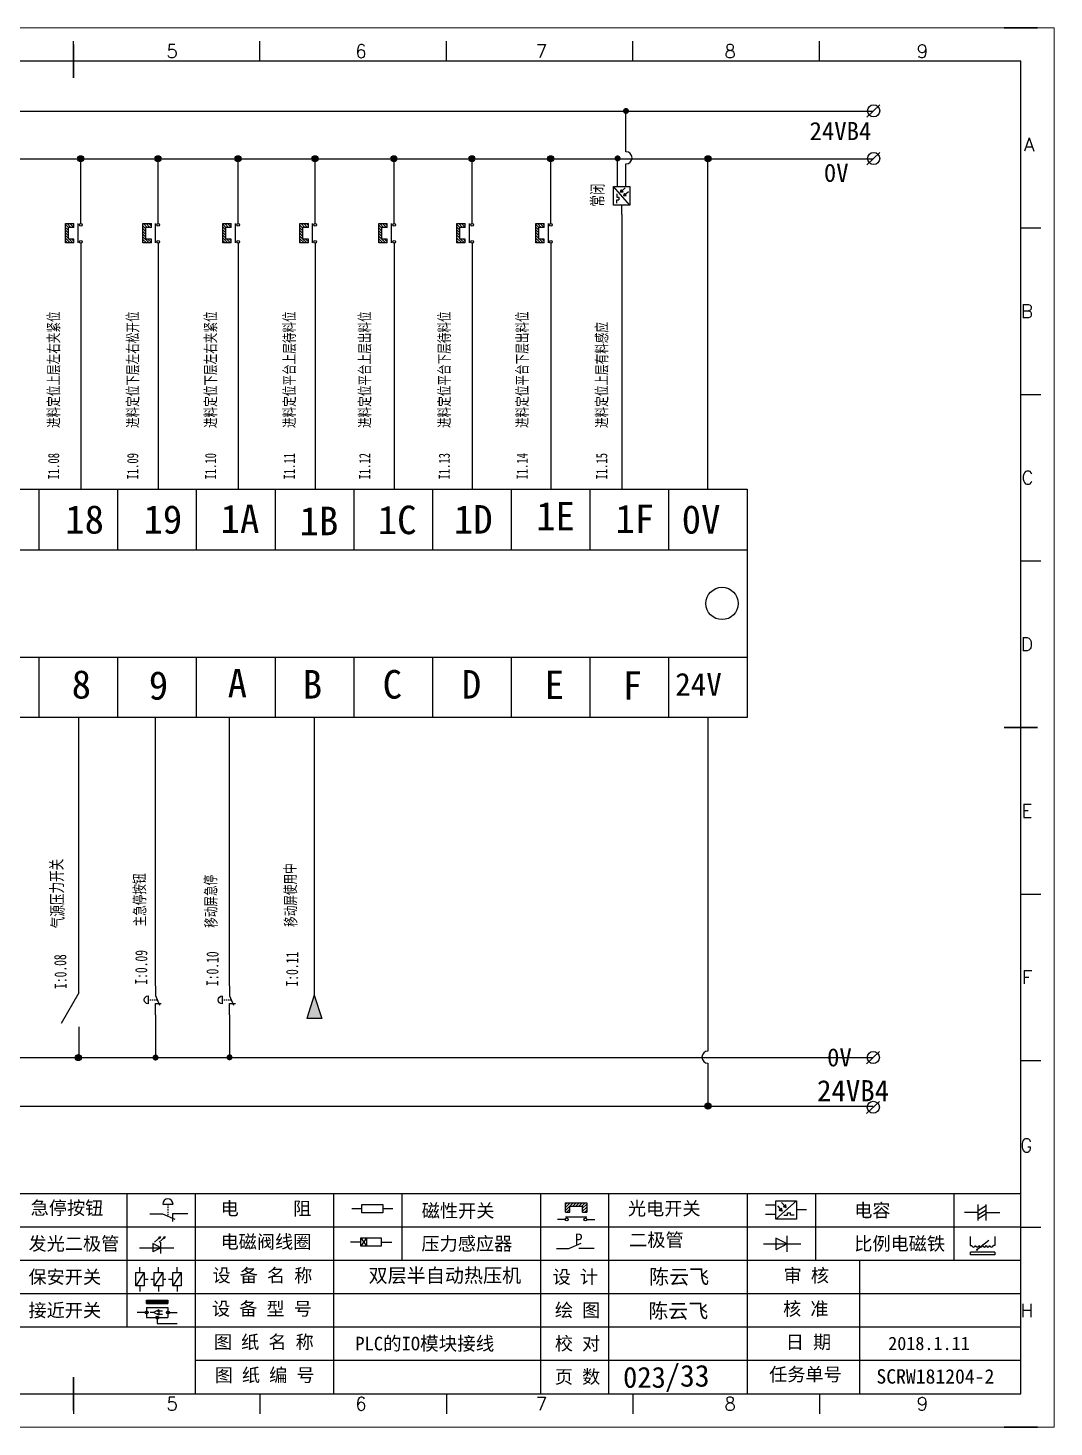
# Model space of a CAD drawing. Extents: x 38255 to 47052, y -6758 to -3353.
# Drawn here: x 39300.1 to 39469.6, y -5387.1 to -5156.1 of the extents above; entities that cross this region are included whole.
import ezdxf
from ezdxf.enums import TextEntityAlignment as Align

# ---------------------------------------------------------------- set-up
doc = ezdxf.new("R2010")
doc.units = 0
doc.header["$MEASUREMENT"] = 0
doc.layers.add('AE_BOR', color=1, linetype='Continuous')
doc.layers.add('电气图内容', color=7, linetype='Continuous')
doc.layers.add('frame', color=7, linetype='Continuous', lineweight=15)
doc.styles.add('WD', font='romans.shx', dxfattribs={"bigfont": 'gbcbig.shx'})
doc.styles.add('宋', font='', dxfattribs={"width": 0.7})
doc.styles.add('样式 0', font='')
doc.styles.add('汉字', font='')
doc.styles.get('宋').set_extended_font_data('SimSun')
doc.styles.get('样式 0').set_extended_font_data('KaiTi_GB2312')
doc.styles.get('汉字').set_extended_font_data('新宋体')

# ---------------------------------------------------------------- blocks, each defined once
blk = doc.blocks.new('磁性开关')
at = {"linetype": 'ByBlock'}
h = blk.add_hatch(dxfattribs=at)
h.set_pattern_fill('ANSI31', color=256, scale=0.1, style=0)
h.set_pattern_definition([(45, (0, 0), (-0.224506403, 0.224506403), [])])
h.paths.add_polyline_path([(-1910.88, -776.69), (-1910.88, -775.29), (-1907.69, -775.29), (-1907.69, -776.69), (-1908.31, -776.69), (-1908.31, -775.79), (-1910.25, -775.79), (-1910.25, -776.69)])
for p, q in [((-1910.88, -776.69), (-1910.88, -775.29)), ((-1910.88, -775.29), (-1907.69, -775.29)), ((-1910.88, -776.69), (-1910.25, -776.69)), ((-1910.25, -776.69), (-1910.25, -775.79)), ((-1910.25, -775.79), (-1908.31, -775.79)), ((-1908.31, -776.69), (-1908.31, -775.79)), ((-1908.31, -776.69), (-1907.69, -776.69)), ((-1907.69, -775.29), (-1907.69, -776.69)), ((-1910.91, -777.81), (-1912.09, -777.81)), ((-1910.88, -777.39), (-1907.69, -777.39)), ((-1907.66, -777.81), (-1906.48, -777.81))]:
    blk.add_line(p, q, dxfattribs=at)
for centre in [(-1910.68, -777.81), (-1907.88, -777.81)]:
    blk.add_circle(centre, 0.225, dxfattribs=at)
blk = doc.blocks.new('光电开关')
at = {"linetype": 'ByBlock'}
h = blk.add_hatch(dxfattribs=at)
h.set_pattern_fill('ANSI31', color=256, scale=0.01, style=0)
h.set_pattern_definition([(45, (0.172267, 0), (-0.0224506403, 0.0224506403), [])])
h.paths.add_polyline_path([(-1882.44, -776.34), (-1882.5, -775.91), (-1882.68, -776.07)])
h.paths.add_polyline_path([(-1882.86, -776.23), (-1882.44, -776.34), (-1882.68, -776.07)])
h.paths.add_polyline_path([(-1883.05, -776.88), (-1883.11, -776.45), (-1883.29, -776.61)])
h.paths.add_polyline_path([(-1883.47, -776.77), (-1883.05, -776.88), (-1883.29, -776.61)])
for p, q in [((-1884.01, -775.96), (-1885.56, -775.96)), ((-1880.91, -775.3), (-1884.01, -778.05)), ((-1883.75, -776.09), (-1883.05, -776.88)), ((-1883.11, -776.45), (-1883.47, -776.77)), ((-1883.05, -776.88), (-1883.47, -776.77)), ((-1883.14, -775.55), (-1882.44, -776.34)), ((-1883.05, -776.88), (-1883.11, -776.45)), ((-1882.5, -775.91), (-1882.86, -776.23)), ((-1882.44, -776.34), (-1882.86, -776.23)), ((-1882.44, -776.34), (-1882.5, -775.91)), ((-1879.37, -776.67), (-1880.91, -776.67)), ((-1884.01, -777.39), (-1885.56, -777.39)), ((-1882.78, -777.47), (-1882.23, -777.47)), ((-1882.23, -777.47), (-1882.23, -777.14)), ((-1882.23, -777.14), (-1881.78, -777.14)), ((-1881.78, -777.47), (-1881.78, -777.14)), ((-1881.23, -777.47), (-1881.78, -777.47))]:
    blk.add_line(p, q, dxfattribs=at)
blk.add_lwpolyline([(-1884.01, -775.3), (-1880.91, -775.3), (-1880.91, -778.05), (-1884.01, -778.05)], close=True, dxfattribs=at)
blk = doc.blocks.new('电磁阀线圈')
at = {"linetype": 'ByBlock'}
for p, q in [((-1854.61, -796.54), (-1856.17, -796.54)), ((-1854.61, -795.92), (-1853.75, -797.16)), ((-1853.75, -795.92), (-1854.61, -797.16)), ((-1853.75, -795.92), (-1853.75, -797.16)), ((-1851.53, -796.54), (-1849.97, -796.54))]:
    blk.add_line(p, q, dxfattribs=at)
blk.add_lwpolyline([(-1854.61, -795.92), (-1851.53, -795.92), (-1851.53, -797.16), (-1854.61, -797.16)], close=True, dxfattribs=at)
blk = doc.blocks.new('压力感应器')
at = {"linetype": 'ByBlock'}
for p, q in [((-1815.59, -777.73), (-1813.71, -776.93)), ((-1817.44, -777.73), (-1815.59, -777.73)), ((-1811.78, -777.73), (-1814.05, -777.73))]:
    blk.add_line(p, q, dxfattribs=at)
at = {"linetype": 'ByBlock', "insert": (-1814.65, -775.48), "char_height": 1.68, "width": 1.2242, "attachment_point": 1}
blk.add_mtext('{\\fNSimSun|b0|i0|c134|p49;P}', dxfattribs=at)
blk = doc.blocks.new('二极管')
at = {"linetype": 'ByBlock'}
for p, q in [((-1787.52, -776.77), (-1781.92, -776.77)), ((-1783.97, -776.77), (-1785.69, -775.9)), ((-1785.69, -775.9), (-1785.69, -777.65)), ((-1783.97, -776.77), (-1785.69, -777.65)), ((-1783.97, -777.99), (-1783.97, -775.56))]:
    blk.add_line(p, q, dxfattribs=at)
blk = doc.blocks.new('电容')
at = {"linetype": 'ByBlock'}
for p, q in [((-1756.08, -782.99), (-1756.08, -780.56)), ((-1754.86, -780.79), (-1756.08, -781.55)), ((-1754.86, -782.99), (-1754.86, -780.56)), ((-1756.08, -781.77), (-1758.13, -781.77)), ((-1754.86, -781.44), (-1756.08, -782.2)), ((-1754.86, -781.99), (-1756.08, -782.75)), ((-1754.86, -781.77), (-1752.81, -781.77))]:
    blk.add_line(p, q, dxfattribs=at)
blk = doc.blocks.new('发光二极管')
at = {"linetype": 'ByBlock'}
for p, q in [((-1755.78, -785.92), (-1754.89, -785.14)), ((-1754.89, -785.14), (-1755.2, -785.22)), ((-1755.2, -785.22), (-1755.01, -785.43)), ((-1755.08, -785.92), (-1754.18, -785.14)), ((-1754.89, -785.14), (-1755.01, -785.43)), ((-1754.18, -785.14), (-1754.49, -785.22)), ((-1754.49, -785.22), (-1754.31, -785.43)), ((-1754.18, -785.14), (-1754.31, -785.43)), ((-1758.01, -786.77), (-1752.89, -786.77)), ((-1754.84, -786.77), (-1756.04, -786.16)), ((-1756.04, -786.16), (-1756.04, -787.39)), ((-1754.84, -786.77), (-1756.04, -787.39)), ((-1754.84, -787.63), (-1754.84, -785.92))]:
    blk.add_line(p, q, dxfattribs=at)
blk = doc.blocks.new('比例电磁阀')
at = {"linetype": 'ByBlock'}
for p, q in [((-1757.26, -775.38), (-1757.26, -776.71)), ((-1757.26, -776.71), (-1757.05, -776.71)), ((-1754.5, -775.98), (-1756.35, -777.44)), ((-1753.58, -776.71), (-1753.8, -776.71)), ((-1753.58, -775.38), (-1753.58, -776.71)), ((-1753.6, -777.73), (-1757.25, -777.73)), ((-1757.25, -778.13), (-1757.25, -777.73)), ((-1753.6, -778.13), (-1757.25, -778.13)), ((-1756.35, -777.44), (-1756.25, -777.25)), ((-1756.35, -777.44), (-1756.15, -777.38)), ((-1756.15, -777.38), (-1756.25, -777.25)), ((-1753.6, -777.73), (-1753.6, -778.13))]:
    blk.add_line(p, q, dxfattribs=at)
for centre in [(-1756.78, -776.71), (-1756.24, -776.71), (-1755.7, -776.71), (-1755.15, -776.71), (-1754.61, -776.71), (-1754.07, -776.71)]:
    blk.add_arc(centre, 0.271, 180, 0, dxfattribs=at)
blk = doc.blocks.new('保安开关')
at = {"linetype": 'ByBlock'}
for p, q in [((-1757.33, -790.79), (-1758.6, -792.81)), ((-1757.96, -790.79), (-1757.96, -789.97)), ((-1754.54, -790.79), (-1755.81, -792.81)), ((-1755.17, -790.79), (-1755.17, -789.97)), ((-1751.75, -790.79), (-1753.02, -792.81)), ((-1752.39, -790.79), (-1752.39, -789.97)), ((-1757.96, -792.81), (-1757.96, -793.62)), ((-1757.33, -791.8), (-1756.72, -791.8)), ((-1756.35, -791.8), (-1755.89, -791.8)), ((-1755.17, -792.81), (-1755.17, -793.62)), ((-1754.52, -791.8), (-1754.06, -791.8)), ((-1753.69, -791.8), (-1753.08, -791.8)), ((-1752.39, -792.81), (-1752.39, -793.62))]:
    blk.add_line(p, q, dxfattribs=at)
for points in [[(-1758.6, -790.79), (-1757.33, -790.79), (-1757.33, -792.81), (-1758.6, -792.81)], [(-1755.81, -790.79), (-1754.54, -790.79), (-1754.54, -792.81), (-1755.81, -792.81)], [(-1753.02, -790.79), (-1751.75, -790.79), (-1751.75, -792.81), (-1753.02, -792.81)]]:
    blk.add_lwpolyline(points, close=True, dxfattribs=at)
blk = doc.blocks.new('接近开关')
at = {"linetype": 'ByBlock'}
h = blk.add_hatch(dxfattribs=at)
h.set_pattern_fill('ANSI31', color=256, scale=0.01, style=0)
h.set_pattern_definition([(45, (-89.131516, -30.795668), (-0.0224506403, 0.0224506403), [])])
h.paths.add_polyline_path([(-1516.96, -1123.35), (-1516.96, -1122.85), (-1513.76, -1122.85), (-1513.76, -1123.35)])
for p, q in [((-1516.96, -1123.35), (-1516.96, -1122.85)), ((-1516.96, -1122.85), (-1513.76, -1122.85)), ((-1516.96, -1123.35), (-1513.76, -1123.35)), ((-1513.76, -1122.85), (-1513.76, -1123.35)), ((-1517.18, -1124.71), (-1518.36, -1124.71)), ((-1516.96, -1123.95), (-1513.76, -1123.95)), ((-1516.96, -1123.95), (-1516.96, -1125.47)), ((-1516.96, -1125.47), (-1513.76, -1125.47)), ((-1515.91, -1124.71), (-1516.45, -1124.71)), ((-1515.11, -1124.31), (-1515.91, -1124.71)), ((-1515.11, -1125.11), (-1515.91, -1124.71)), ((-1515.33, -1124.53), (-1515.17, -1124.53)), ((-1515.33, -1124.88), (-1515.17, -1124.88)), ((-1515.25, -1124.45), (-1515.25, -1124.61)), ((-1515.11, -1124.31), (-1515.11, -1125.11)), ((-1515.11, -1124.48), (-1514.58, -1124.48)), ((-1515.11, -1124.94), (-1514.58, -1124.94)), ((-1513.76, -1123.95), (-1513.76, -1125.47)), ((-1513.54, -1124.71), (-1512.36, -1124.71)), ((-1515.36, -1125.69), (-1515.36, -1126.36)), ((-1515.36, -1126.36), (-1512.36, -1126.36))]:
    blk.add_line(p, q, dxfattribs=at)
for centre in [(-1516.96, -1124.71), (-1515.36, -1125.47), (-1513.76, -1124.71)]:
    blk.add_circle(centre, 0.225, dxfattribs=at)
blk = doc.blocks.new('电阻')
at = {"linetype": 'ByBlock'}
for p, q in [((-3.09, 0), (-1.57, 0)), ((1.57, 0), (3.09, 0))]:
    blk.add_line(p, q, dxfattribs=at)
blk.add_lwpolyline([(-1.57, 0.63), (1.57, 0.63), (1.57, -0.63), (-1.57, -0.63)], close=True, dxfattribs=at)
blk = doc.blocks.new('急停按钮')
at = {"linetype": 'ByBlock'}
for p, q in [((-1.86, 0), (0, 0)), ((0, 0), (1.88, -0.81)), ((0.06, 1.45), (1.61, 1.45)), ((0.83, 1.45), (0.83, 1.24)), ((0.83, 1.07), (0.83, 0.85)), ((0.83, 0.68), (0.83, 0.47)), ((0.83, 0.29), (0.83, 0.08)), ((3.81, 0), (1.54, 0)), ((1.54, 0), (1.54, -1.15)), ((0.83, -0.09), (0.83, -0.24))]:
    blk.add_line(p, q, dxfattribs=at)
blk.add_arc((0.83, 1.45), 0.774, 0, 180)
blk = doc.blocks.new('电控横A4')
for p, q in [((292, -5), (5, -5)), ((292, -205), (292, -5)), ((10.03, -205), (289.53, -205)), ((130.8, -205), (190.75, -205)), ((190.75, -205), (259.54, -205))]:
    blk.add_line(p, q)
at = {"linetype": 'ByBlock'}
for p, q in [((292, -175), (5, -175)), ((292, -180), (5, -180)), ((292, -185), (5, -185)), ((292, -190), (5, -190)), ((292, -195), (5, -195)), ((292, -200), (168.03, -200))]:
    blk.add_line(p, q, dxfattribs=at)
at = {"color": 0, "lineweight": -2}
for p, q in [((157.79, -175), (157.79, -195)), ((168.03, -175), (168.03, -204.92)), ((188.84, -175), (188.84, -185)), ((199.08, -175), (199.08, -185)), ((219.89, -175), (219.89, -185)), ((230.12, -175), (230.12, -185)), ((250.93, -175), (250.93, -185)), ((261.17, -175), (261.17, -185)), ((281.98, -175), (281.98, -185)), ((188.84, -185), (188.84, -204.92)), ((219.89, -185), (219.89, -205)), ((230.12, -185), (230.12, -205)), ((250.93, -185), (250.93, -205)), ((267.79, -185), (267.79, -205))]:
    blk.add_line(p, q, dxfattribs=at)
at = {"color": 0, "ltscale": 2}
for p, q in [((292, -205), (292, -183.55)), ((259.54, -205), (289.53, -205)), ((259.54, -205), (292, -205))]:
    blk.add_line(p, q, dxfattribs=at)
at = {"layer": 'AE_BOR', "color": 1, "lineweight": 15}
for p, q in [((0, 0), (297, 0)), ((297, 0), (297, -210)), ((297, -210), (0, -210))]:
    blk.add_line(p, q, dxfattribs=at)
at = {"layer": 'AE_BOR'}
for p, q in [((149.78, -5), (149.78, -2)), ((177.78, -5), (177.78, -2)), ((205.78, -5), (205.78, -2)), ((233.78, -5), (233.78, -2)), ((261.78, -5), (261.78, -2)), ((292, -30), (295, -30)), ((292, -55), (295, -55)), ((292, -80), (295, -80)), ((292, -130), (295, -130)), ((292, -155), (295, -155)), ((292, -180), (295, -180)), ((149.78, -205), (149.78, -208)), ((177.78, -205), (177.78, -208)), ((205.78, -205), (205.78, -208)), ((233.78, -205), (233.78, -208)), ((261.78, -205), (261.78, -208))]:
    blk.add_line(p, q, dxfattribs=at)
at = {"layer": 'AE_BOR', "lineweight": 30}
for p, q in [((294.53, 0), (289.53, 0)), ((294.53, -210), (289.53, -210))]:
    blk.add_line(p, q, dxfattribs=at)
at = {"layer": 'AE_BOR', "color": 2, "lineweight": 30}
for p, q in [((149.78, -7.5), (149.78, -2.5)), ((289.5, -105), (294.5, -105)), ((149.78, -202.5), (149.78, -207.5)), ((149.78, -205), (149.78, -207.5))]:
    blk.add_line(p, q, dxfattribs=at)
for name, p in [('急停按钮', (163.12, -177.98)), ('电阻', (194.66, -177.22))]:
    blk.add_blockref(name, p)
at = {"linetype": 'ByBlock'}
for name, p in [('磁性开关', (2134.53, 598.96)), ('光电开关', (2139.22, 599.27)), ('电容', (2041.69, 603.98)), ('发光二极管', (1917.72, 603.69)), ('电磁阀线圈', (2047.53, 614.3)), ('压力感应器', (2039.72, 594.52)), ('二极管', (2040.91, 594.27)), ('比例电磁阀', (2041.69, 593.98)), ('保安开关', (1917.72, 603.98)), ('接近开关', (1677.72, 931.9))]:
    blk.add_blockref(name, p, dxfattribs=at)
at = {"char_height": 2, "attachment_point": 1, "style": '汉字'}
for s, insert in [('{\\fKaiTi_GB2312|b0|i0|c134|p49;急停按钮}', (143.35, -176.12)), ('{\\fKaiTi_GB2312|b0|i0|c134|p49;电      阻}', (171.86, -176.19)), ('{\\fKaiTi_GB2312|b0|i0|c134|p49;磁性开关}', (202.07, -176.53)), ('{\\fKaiTi_GB2312|b0|i0|c134|p49;光电开关}', (233.02, -176.19)), ('{\\fKaiTi_GB2312|b0|i0|c134|p49;电容}', (267, -176.48)), ('{\\fKaiTi_GB2312|b0|i0|c134|p49;发光二极管}', (143.02, -181.48)), ('{\\fKaiTi_GB2312|b0|i0|c134|p49;电磁阀线圈}', (171.86, -181.19)), ('{\\fKaiTi_GB2312|b0|i0|c134|p49;压力感应器}', (202.02, -181.47)), ('{\\fKaiTi_GB2312|b0|i0|c134|p49;二极管}', (233.2, -180.91)), ('{\\fKaiTi_GB2312|b0|i0|c134|p49;比例电磁铁}', (267, -181.48)), ('{\\fKaiTi_GB2312|b0|i0|c134|p49;保安开关}', (143.02, -186.48)), ('{\\fKaiTi_GB2312|b0|i0|c134|p0;设 备 名 称}', (170.65, -186.24)), ('{\\fKaiTi_GB2312|b0|i0|c134|p0;设 计}', (221.72, -186.46)), ('{\\fKaiTi_GB2312|b0|i0|c134|p0;审 核}', (256.39, -186.25)), ('{\\fKaiTi_GB2312|b0|i0|c134|p0;设 备 型 号}', (170.58, -191.24)), ('{\\fKaiTi_GB2312|b0|i0|c134|p0;核 准}', (256.32, -191.25)), ('{\\fKaiTi_GB2312|b0|i0|c134|p49;接近开关}', (143.02, -191.48)), ('{\\fKaiTi_GB2312|b0|i0|c134|p0;绘 图}', (222.05, -191.46)), ('{\\fKaiTi_GB2312|b0|i0|c134|p0;图 纸 名 称}', (170.86, -196.24)), ('{\\fKaiTi_GB2312|b0|i0|c134|p0;校 对}', (222.05, -196.46)), ('{\\fKaiTi_GB2312|b0|i0|c134|p0;日 期}', (256.72, -196.25)), ('{\\fKaiTi_GB2312|b0|i0|c134|p0;图 纸 编 号}', (170.98, -201.2)), ('{\\fKaiTi_GB2312|b0|i0|c134|p0;页 数}', (222.05, -201.46)), ('{\\fKaiTi_GB2312|b0|i0|c134|p0;任务单号}', (254.22, -201.1))]:
    blk.add_mtext(s, dxfattribs=dict(at, insert=insert))
at = {"attachment_point": 1}
for s, insert, char_height, width in [('{\\fSimSun|b0|i0|c134|p2;双层半自动热压机}', (194.08, -186.2), 2.1, 34.3007), ('{\\fKaiTi_GB2312|b0|i0|c134|p49;陈云飞', (236.21, -186.34), 2.2, 21.4865), ('{\\fKaiTi_GB2312|b0|i0|c134|p49;陈云飞}', (236.08, -191.47), 2.2, 20.0113), ('{\\fKaiTi_GB2312|b0|i0|c134|p49;2018.1.11}', (272.1, -196.45), 2, 60.2542)]:
    blk.add_mtext(s, dxfattribs=dict(at, insert=insert, char_height=char_height, width=width))
at = {"layer": 'AE_BOR', "style": 'WD'}
for s, p in [('5', (164.59, -4.5)), ('6', (192.94, -4.5)), ('7', (220.04, -4.5)), ('8', (248.37, -4.5)), ('9', (277.23, -4.5)), ('5', (164.59, -207.5)), ('6', (192.94, -207.5)), ('7', (220.04, -207.5)), ('8', (248.37, -207.5)), ('9', (277.23, -207.5))]:
    blk.add_text(s, height=2, dxfattribs=at).set_placement(p, align=Align.CENTER)
for s, p in [('A', (294.03, -17.5)), ('B', (293.84, -42.5)), ('C', (293.93, -67.5)), ('D', (293.84, -92.5)), ('E', (293.74, -117.5)), ('F', (293.74, -142.5)), ('F', (293.74, -142.5)), ('G', (293.74, -167.72)), ('H', (293.84, -192.5))]:
    blk.add_text(s, height=2, dxfattribs=at).set_placement(p, align=Align.MIDDLE_RIGHT)
at = {"layer": 'frame', "lineweight": 0, "insert": (236.38, -200.67), "char_height": 3.271, "width": 42.6764, "attachment_point": 1, "style": '样式 0'}
blk.add_mtext(' /33', dxfattribs=at)
at = {"layer": '电气图内容', "color": 7, "insert": (270.63, -201.32), "char_height": 2.3665, "attachment_point": 1}
blk.add_mtext('\\pxi-0.125,sm1,ql;{\\f宋体|b0|i0|c134|p2;\\H0.916667x;\\C256;SCRW181204-2^I^I^I', dxfattribs=at)

msp = doc.modelspace()

# ---------------------------------------------------------------- hatches: boundary and pattern name
at = {"lineweight": -2}
h = msp.add_hatch(color=0, dxfattribs=at)
edge = h.paths.add_edge_path()
edge.add_arc((39398.904, -5169.782), 0.5, 180, 540)
h = msp.add_hatch(color=0, dxfattribs=at)
edge = h.paths.add_edge_path()
edge.add_arc((39308.841, -5177.672), 0.5, 0, 360)
h = msp.add_hatch(color=0, dxfattribs=at)
edge = h.paths.add_edge_path()
edge.add_arc((39321.627, -5177.672), 0.5, 0, 360)
h = msp.add_hatch(color=0, dxfattribs=at)
edge = h.paths.add_edge_path()
edge.add_arc((39334.822, -5177.672), 0.5, 0, 360)
h = msp.add_hatch(color=0, dxfattribs=at)
edge = h.paths.add_edge_path()
edge.add_arc((39347.545, -5177.672), 0.5, 0, 360)
h = msp.add_hatch(color=0, dxfattribs=at)
edge = h.paths.add_edge_path()
edge.add_arc((39360.583, -5177.672), 0.5, 0, 360)
h = msp.add_hatch(color=0, dxfattribs=at)
edge = h.paths.add_edge_path()
edge.add_arc((39373.463, -5177.672), 0.5, 0, 360)
h = msp.add_hatch(color=0, dxfattribs=at)
edge = h.paths.add_edge_path()
edge.add_arc((39386.496, -5177.672), 0.5, 0, 360)
h = msp.add_hatch(color=0, dxfattribs=at)
edge = h.paths.add_edge_path()
edge.add_arc((39397.517, -5177.609), 0.5, 180, 540)
h = msp.add_hatch(color=0, dxfattribs=at)
edge = h.paths.add_edge_path()
edge.add_arc((39412.442, -5177.67), 0.5, 0, 360)
msp.add_hatch(color=256).paths.add_polyline_path([(39346.198, -5319.612), (39347.422, -5315.792), (39348.647, -5319.612)])
h = msp.add_hatch(color=0, dxfattribs=at)
edge = h.paths.add_edge_path()
edge.add_arc((39308.442, -5326.078), 0.5, 0, 360)
h = msp.add_hatch(color=0, dxfattribs=at)
edge = h.paths.add_edge_path()
edge.add_arc((39308.457, -5326.082), 0.5, 0, 360, ccw=False)
h = msp.add_hatch(color=0, dxfattribs=at)
edge = h.paths.add_edge_path()
edge.add_arc((39321.211, -5326.08), 0.5, 0, 360, ccw=False)
h = msp.add_hatch(color=0, dxfattribs=at)
edge = h.paths.add_edge_path()
edge.add_arc((39321.213, -5326.069), 0.5, 0, 360)
h = msp.add_hatch(color=0, dxfattribs=at)
edge = h.paths.add_edge_path()
edge.add_arc((39333.431, -5326.037), 0.5, 0, 360, ccw=False)
h = msp.add_hatch(color=0, dxfattribs=at)
edge = h.paths.add_edge_path()
edge.add_arc((39412.442, -5334.07), 0.5, 0, 360)

# ---------------------------------------------------------------- linework, layer by layer
at = {"color": 0, "lineweight": -2}
for p, q in [((39438.685, -5170.807), (39440.812, -5168.789)), ((39233.823, -5169.798), (39439.749, -5169.798)), ((39438.685, -5178.679), (39440.812, -5176.661)), ((39175.538, -5177.67), (39375.445, -5177.67)), ((39375.445, -5177.67), (39439.749, -5177.67)), ((39398.192, -5186.883), (39398.192, -5232.246)), ((39301.942, -5232.246), (39301.942, -5242.246)), ((39314.942, -5232.246), (39314.942, -5242.246)), ((39327.942, -5232.246), (39327.942, -5242.246)), ((39340.942, -5232.246), (39340.942, -5242.246)), ((39353.942, -5232.246), (39353.942, -5242.246)), ((39366.942, -5232.246), (39366.942, -5242.246)), ((39379.942, -5232.246), (39379.942, -5242.246)), ((39392.942, -5232.246), (39392.942, -5242.246)), ((39405.942, -5232.246), (39405.942, -5242.246)), ((39197.942, -5242.246), (39418.942, -5242.246)), ((39197.942, -5259.95), (39418.942, -5259.95)), ((39301.942, -5259.95), (39301.942, -5269.95)), ((39314.942, -5259.95), (39314.942, -5269.95)), ((39327.942, -5259.95), (39327.942, -5269.95)), ((39340.942, -5259.95), (39340.942, -5269.95)), ((39353.942, -5259.95), (39353.942, -5269.95)), ((39366.942, -5259.95), (39366.942, -5269.95)), ((39379.942, -5259.95), (39379.942, -5269.95)), ((39392.942, -5259.95), (39392.942, -5269.95)), ((39405.942, -5259.95), (39405.942, -5269.95)), ((39308.513, -5315.37), (39308.513, -5269.95)), ((39321.188, -5314.235), (39321.188, -5269.95)), ((39333.419, -5314.251), (39333.419, -5269.95)), ((39347.422, -5269.95), (39347.422, -5315.792)), ((39412.442, -5269.95), (39412.442, -5325.02)), ((39175.022, -5326.057), (39439.749, -5326.057)), ((39438.622, -5327.107), (39440.749, -5325.089)), ((39412.442, -5327.02), (39412.442, -5334.07)), ((39438.622, -5335.334), (39440.749, -5333.316)), ((39175.244, -5334.107), (39439.749, -5334.107))]:
    msp.add_line(p, q, dxfattribs=at)
for p, q in [((39398.904, -5176.518), (39398.904, -5169.782)), ((39308.861, -5187.167), (39308.861, -5177.67)), ((39321.647, -5187.167), (39321.647, -5177.67)), ((39334.842, -5187.167), (39334.842, -5177.67)), ((39347.566, -5187.167), (39347.566, -5177.67)), ((39360.603, -5187.167), (39360.603, -5177.67)), ((39373.484, -5187.167), (39373.484, -5177.67)), ((39386.517, -5187.167), (39386.517, -5177.67)), ((39398.904, -5180.693), (39398.904, -5178.518)), ((39412.442, -5232.246), (39412.442, -5177.67)), ((39308.861, -5192.779), (39308.861, -5232.246)), ((39321.647, -5192.779), (39321.647, -5232.246)), ((39334.842, -5192.779), (39334.842, -5232.246)), ((39347.566, -5192.779), (39347.566, -5232.246)), ((39360.603, -5192.779), (39360.603, -5232.246)), ((39373.484, -5192.779), (39373.484, -5232.246)), ((39386.517, -5192.779), (39386.517, -5232.246)), ((39308.513, -5315.37), (39305.6, -5320.47)), ((39347.422, -5315.792), (39346.198, -5319.612)), ((39347.422, -5315.792), (39348.647, -5319.612)), ((39321.195, -5319.029), (39321.195, -5325.931)), ((39333.427, -5319.045), (39333.427, -5325.947)), ((39348.647, -5319.612), (39346.198, -5319.612))]:
    msp.add_line(p, q)
at = {"color": 7, "lineweight": -2}
msp.add_line((39397.479, -5182.243), (39397.479, -5177.661), dxfattribs=at)
at = {"lineweight": -2}
msp.add_line((39308.513, -5320.982), (39308.513, -5325.872), dxfattribs=at)
at = {"color": 0, "lineweight": -2}
msp.add_lwpolyline([(39197.942, -5232.246), (39418.942, -5232.246), (39418.942, -5269.95), (39197.942, -5269.95)], close=True, dxfattribs=at)
for centre, radius in [((39439.812, -5169.757), 1), ((39439.812, -5177.629), 1), ((39308.824, -5177.67), 0.5), ((39321.61, -5177.67), 0.5), ((39334.805, -5177.67), 0.5), ((39347.528, -5177.67), 0.5), ((39360.566, -5177.67), 0.5), ((39373.446, -5177.67), 0.5), ((39386.479, -5177.67), 0.5), ((39412.442, -5177.67), 0.5), ((39414.769, -5251.098), 2.672), ((39308.442, -5326.078), 0.5), ((39308.457, -5326.082), 0.5), ((39439.749, -5326.057), 1), ((39412.442, -5334.07), 0.5), ((39439.749, -5334.284), 1)]:
    msp.add_circle(centre, radius, dxfattribs=at)
for centre, start, end in [((39398.904, -5177.518), 270, 90), ((39412.442, -5326.02), 90, 270)]:
    msp.add_arc(centre, 1, start, end, dxfattribs=at)

# ---------------------------------------------------------------- block references
at = {"xscale": 1.1, "yscale": 1.1, "zscale": 1.1}
msp.add_blockref('电控横A4', (39142.897, -5156.079), dxfattribs=at)
at = {"linetype": 'ByBlock'}
for name, p, rotation in [('光电开关', (40174.865, -7066.249), 269.9999999999999), ('磁性开关', (38531.048, -3280.691), 89.99999999999999), ('磁性开关', (38543.834, -3280.691), 89.99999999999999), ('磁性开关', (38557.029, -3280.691), 89.99999999999999), ('磁性开关', (38569.752, -3280.691), 89.99999999999999), ('磁性开关', (38582.79, -3280.691), 89.99999999999999), ('磁性开关', (38595.67, -3280.691), 89.99999999999999), ('磁性开关', (38608.703, -3280.691), 89.99999999999999)]:
    msp.add_blockref(name, p, dxfattribs=dict(at, rotation=rotation))
at = {"xscale": -0.8353124999999999, "yscale": 0.8353124999999999, "zscale": 0.8353125000000002, "rotation": 90}
for p in [(39321.195, -5315.848), (39333.427, -5315.864)]:
    msp.add_blockref('急停按钮', p, dxfattribs=at)

# ---------------------------------------------------------------- texts
at = {"color": 0, "lineweight": -2}
msp.add_text('24V', height=3.7652, dxfattribs=at).set_placement((39407.045, -5266.324))
at = {"lineweight": -2, "style": '宋', "width": 0.7}
for s, height, rotation, p in [('气源压力开关', 2, 91.14786, (39306.046, -5304.7)), ('移动屏使用中', 1.8333, 90.69978, (39344.459, -5304.485)), ('主急停按钮', 1.8333, 90.69978, (39319.542, -5304.411)), ('移动屏急停', 1.8333, 90.69978, (39331.3, -5304.64))]:
    msp.add_text(s, height=height, rotation=rotation, dxfattribs=at).set_placement(p)
at = {"color": 0, "lineweight": -2, "style": '宋', "width": 0.7}
for s, rotation, p in [('I:0.08 ', 91.14786, (39306.548, -5314.723)), ('I:0.09 ', 89.67906, (39319.824, -5314.038)), ('I:0.10 ', 89.67906, (39331.582, -5314.267)), ('I:0.11 ', 89.67906, (39344.742, -5314.346))]:
    msp.add_text(s, height=2, rotation=rotation, dxfattribs=at).set_placement(p)
at = {"color": 0, "lineweight": -2, "attachment_point": 1}
for s, insert, char_height, width in [('24VB4', (39429.219, -5171.596), 3, 14.27309), ('0V', (39431.585, -5178.493), 3, 14.27309), ('1E', (39384.063, -5234.328), 4.7064, 7.20347), ('18', (39306.294, -5234.86), 4.7064, 7.20347), ('19', (39319.209, -5234.86), 4.7064, 7.20347), ('1A', (39331.954, -5234.771), 4.7064, 7.20347), ('1B', (39344.995, -5235.126), 4.7064, 7.20347), ('1C', (39357.906, -5234.948), 4.7064, 7.20347), ('1D', (39370.476, -5234.86), 4.7064, 7.20347), ('1F', (39397.141, -5234.771), 4.7064, 7.20347), ('0V', (39408.103, -5234.86), 4.7064, 7.20347), ('8', (39307.358, -5262.097), 4.706, 7.20347), ('A', (39333.118, -5261.919), 4.706, 7.20347), ('B', (39345.52, -5262.097), 4.706, 7.20347), ('C', (39358.714, -5262.097), 4.706, 7.20347), ('D', (39371.789, -5262.097), 4.706, 7.20347), ('9', (39320.095, -5262.274), 4.706, 7.20347), ('E', (39385.476, -5262.185), 4.706, 7.20347), ('F', (39398.376, -5262.301), 4.706, 7.20347), ('0V', (39432.113, -5324.537), 3, 14.27309), ('24VB4', (39430.456, -5329.801), 3.5, 14.27309)]:
    msp.add_mtext(s, dxfattribs=dict(at, insert=insert, char_height=char_height, width=width))
at = {"color": 0, "lineweight": -2, "char_height": 2, "width": 71.79445, "attachment_point": 1, "rotation": 90, "style": '宋'}
for s, insert in [('常{\\fSimSun|b0|i0|c134|p2;闭}', (39393.191, -5185.598)), ('\\pxi-0.125,sm1,ql,t4.125;{\\f宋体|b0|i0|c134|p2;\\H0.916667x;\\C256;I1.08^I进料定位上层左右夹紧位^I', (39303.455, -5230.376)), ('\\pxi-0.125,sm1,ql,t4.125;{\\f宋体|b0|i0|c134|p2;\\H0.916667x;\\C256;I1.09^I进料定位下层左右松开位^I', (39316.515, -5230.376)), ('\\pxi-0.125,sm1,ql,t4.125;{\\f宋体|b0|i0|c134|p2;\\H0.916667x;\\C256;I1.10^I进料定位下层左右夹紧位^I', (39329.374, -5230.376)), ('\\pxi-0.125,sm1,ql,t4.125;{\\f宋体|b0|i0|c134|p2;\\H0.916667x;\\C256;I1.11^I进料定位平台上层待料位^I', (39342.386, -5230.376)), ('\\pxi-0.125,sm1,ql,t4.125;{\\f宋体|b0|i0|c134|p2;\\H0.916667x;\\C256;I1.12^I进料定位平台上层出料位^I', (39354.833, -5230.376)), ('\\pxi-0.125,sm1,ql,t4.125;{\\f宋体|b0|i0|c134|p2;\\H0.916667x;\\C256;I1.13^I进料定位平台下层待料位^I', (39367.974, -5230.376)), ('\\pxi-0.125,sm1,ql,t4.125;{\\f宋体|b0|i0|c134|p2;\\H0.916667x;\\C256;I1.14^I进料定位平台下层出料位^I', (39380.833, -5230.376)), ('\\pxi-0.125,sm1,ql,t4.125;{\\f宋体|b0|i0|c134|p2;\\H0.916667x;\\C256;I1.15^I进料定位上层有料感应^I', (39393.974, -5230.376))]:
    msp.add_mtext(s, dxfattribs=dict(at, insert=insert))
at = {"layer": 'frame', "lineweight": 0, "insert": (39354.197, -5372.176), "char_height": 2.24553, "width": 24.66245, "attachment_point": 1}
msp.add_mtext('{\\fKaiTi_GB2312|b0|i0|c134|p49;\\H0.999999x;PLC的IO模块接线}', dxfattribs=at)
at = {"layer": 'frame', "lineweight": 0, "insert": (39398.426, -5377.143), "char_height": 3.4547, "width": 17.21263, "attachment_point": 1, "style": '样式 0'}
msp.add_mtext('023', dxfattribs=at)

doc.saveas('drawing.dxf')
